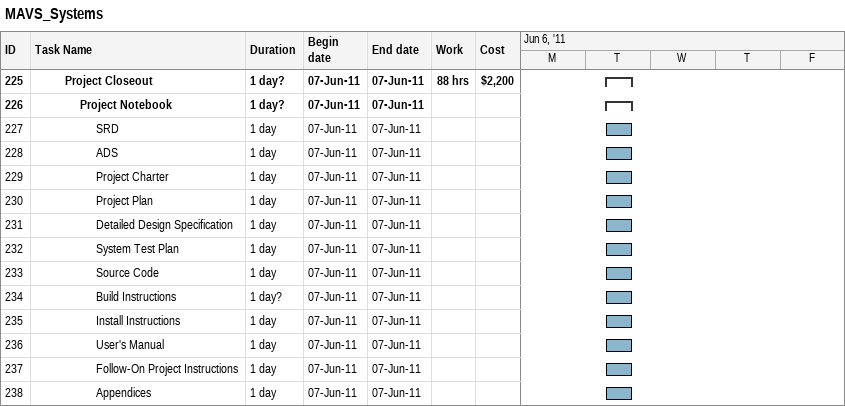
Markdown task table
MAVS_Systems

| ID | Level | Task | Duration | Start | Finish | Work (h) | Cost ($) |
|---|---|---|---|---|---|---|---|
| 225 | 3 | **Project Closeout** | 1d? | 2011-06-07 | 2011-06-07 | 88 | 2200 |
| 226 | 4 | **Project Notebook** | 1d? | 2011-06-07 | 2011-06-07 |  |  |
| 227 | 5 | SRD | 1d | 2011-06-07 | 2011-06-07 |  |  |
| 228 | 5 | ADS | 1d | 2011-06-07 | 2011-06-07 |  |  |
| 229 | 5 | Project Charter | 1d | 2011-06-07 | 2011-06-07 |  |  |
| 230 | 5 | Project Plan | 1d | 2011-06-07 | 2011-06-07 |  |  |
| 231 | 5 | Detailed Design Specification | 1d | 2011-06-07 | 2011-06-07 |  |  |
| 232 | 5 | System Test Plan | 1d | 2011-06-07 | 2011-06-07 |  |  |
| 233 | 5 | Source Code | 1d | 2011-06-07 | 2011-06-07 |  |  |
| 234 | 5 | Build Instructions | 1d? | 2011-06-07 | 2011-06-07 |  |  |
| 235 | 5 | Install Instructions | 1d | 2011-06-07 | 2011-06-07 |  |  |
| 236 | 5 | User's Manual | 1d | 2011-06-07 | 2011-06-07 |  |  |
| 237 | 5 | Follow-On Project Instructions | 1d | 2011-06-07 | 2011-06-07 |  |  |
| 238 | 5 | Appendices | 1d | 2011-06-07 | 2011-06-07 |  |  |
